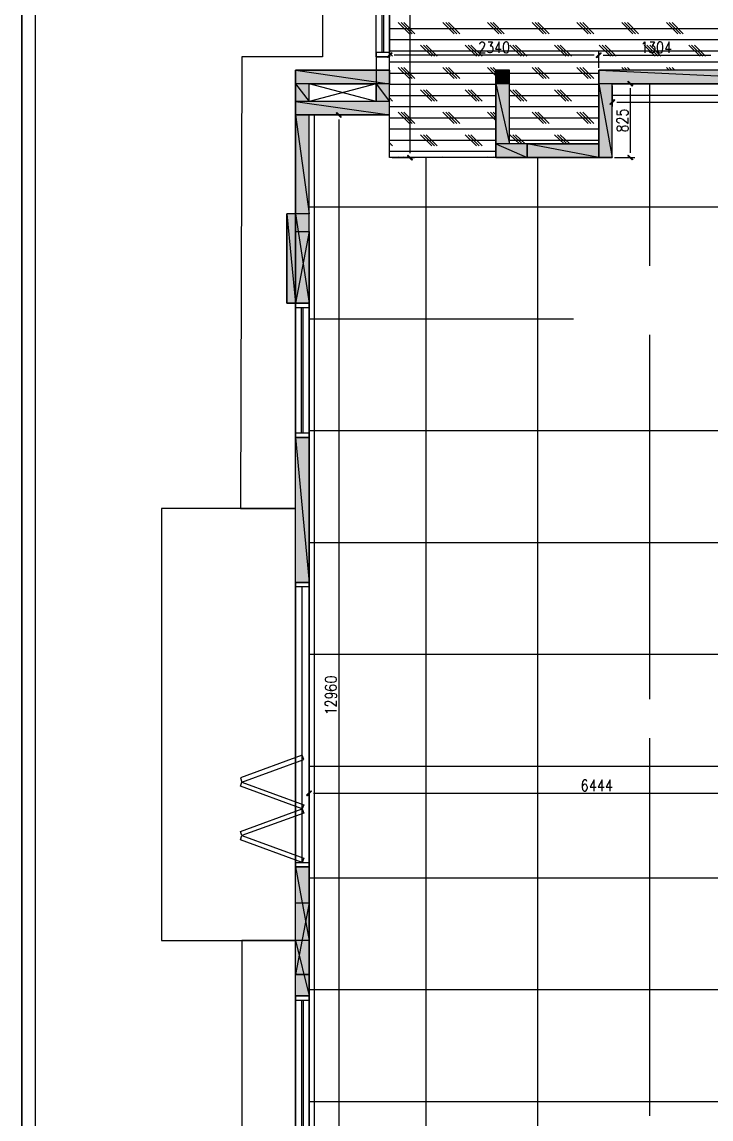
# Model space of a CAD drawing. Header units: millimetres. Extents: x -75 to 20144, y -75 to 30258.
# Drawn here: x -75 to 7629, y 10694 to 22957 of the extents above; entities that cross this region are included whole.
import ezdxf

# ---------------------------------------------------------------- set-up
doc = ezdxf.new("R2010")
doc.units = ezdxf.units.MM
for name, color, linetype, true_color in [('SRC-FILLSTROKE-000000', 7, 'Continuous', 0x000000), ('SRC-FILLSTROKE-0000ff', 7, 'Continuous', 0x0000ff), ('SRC-FILLSTROKE-636466', 7, 'Continuous', 0x636466), ('SRC-STROKE-000000', 7, 'Continuous', 0x000000), ('SRC-STROKE-0000ff', 7, 'Continuous', 0x0000ff), ('SRC-STROKE-636466', 7, 'Continuous', 0x636466), ('SRC-STROKE-767676', 7, 'Continuous', 0x767676), ('SRC-STROKE-ff0000', 7, 'Continuous', 0xff0000)]:
    doc.layers.add(name, color=color, linetype=linetype, true_color=true_color)

msp = doc.modelspace()

# ---------------------------------------------------------------- hatches: boundary and pattern name
at = {"layer": 'SRC-FILLSTROKE-000000', "true_color": 0x000000}
h = msp.add_hatch(color=7, dxfattribs=at)
h.dxf.hatch_style = 1
h.paths.add_polyline_path([(4057, 22613), (4013, 22559), (4007, 22563), (4057, 22613)])
h = msp.add_hatch(color=7, dxfattribs=at)
h.dxf.hatch_style = 1
h.paths.add_polyline_path([(4063, 22609), (4057, 22613), (4013, 22559), (4063, 22609)])
h = msp.add_hatch(color=7, dxfattribs=at)
h.dxf.hatch_style = 1
h.paths.add_polyline_path([(6346, 22563), (6352, 22559), (6396, 22613), (6346, 22563)])
h = msp.add_hatch(color=7, dxfattribs=at)
h.dxf.hatch_style = 1
h.paths.add_polyline_path([(6396, 22613), (6352, 22559), (6346, 22563), (6396, 22613)])
h = msp.add_hatch(color=7, dxfattribs=at)
h.dxf.hatch_style = 1
h.paths.add_polyline_path([(6352, 22559), (6396, 22613), (6402, 22609), (6352, 22559)])
h = msp.add_hatch(color=7, dxfattribs=at)
h.dxf.hatch_style = 1
h.paths.add_polyline_path([(6402, 22609), (6396, 22613), (6352, 22559), (6402, 22609)])
h = msp.add_hatch(color=7, dxfattribs=at)
h.dxf.hatch_style = 1
h.paths.add_polyline_path([(3135, 22267), (2985, 22267), (3135, 22067), (3135, 22267)])
h = msp.add_hatch(color=7, dxfattribs=at)
h.dxf.hatch_style = 1
h.paths.add_polyline_path([(2985, 22267), (3135, 22067), (2985, 22067), (2985, 22267)])
h = msp.add_hatch(color=7, dxfattribs=at)
h.dxf.hatch_style = 1
h.paths.add_polyline_path([(4035, 22267), (3885, 22267), (4035, 22067), (4035, 22267)])
h = msp.add_hatch(color=7, dxfattribs=at)
h.dxf.hatch_style = 1
h.paths.add_polyline_path([(3885, 22267), (4035, 22067), (3885, 22067), (3885, 22267)])
h = msp.add_hatch(color=7, dxfattribs=at)
h.dxf.hatch_style = 1
h.paths.add_polyline_path([(6754, 22245), (6698, 22289), (6704, 22295), (6754, 22245)])
h = msp.add_hatch(color=7, dxfattribs=at)
h.dxf.hatch_style = 1
h.paths.add_polyline_path([(6748, 22239), (6754, 22245), (6698, 22289), (6748, 22239)])
h = msp.add_hatch(color=7, dxfattribs=at)
h.dxf.hatch_style = 1
h.paths.add_polyline_path([(6546, 22089), (6502, 22033), (6496, 22039), (6546, 22089)])
h = msp.add_hatch(color=7, dxfattribs=at)
h.dxf.hatch_style = 1
h.paths.add_polyline_path([(6552, 22083), (6546, 22089), (6502, 22033), (6552, 22083)])
h = msp.add_hatch(color=7, dxfattribs=at)
h.dxf.hatch_style = 1
h.paths.add_polyline_path([(4035, 22067), (2985, 22067), (4035, 21917), (4035, 22067)])
h = msp.add_hatch(color=7, dxfattribs=at)
h.dxf.hatch_style = 1
h.paths.add_polyline_path([(2985, 22067), (4035, 21917), (2985, 21917), (2985, 22067)])
h = msp.add_hatch(color=7, dxfattribs=at)
h.dxf.hatch_style = 1
h.paths.add_polyline_path([(3135, 21917), (2985, 21917), (3135, 20813), (3135, 21917)])
h = msp.add_hatch(color=7, dxfattribs=at)
h.dxf.hatch_style = 1
h.paths.add_polyline_path([(2985, 21917), (3135, 20813), (2985, 20813), (2985, 21917)])
h = msp.add_hatch(color=7, dxfattribs=at)
h.dxf.hatch_style = 1
h.paths.add_polyline_path([(3495, 21895), (3439, 21939), (3445, 21945), (3495, 21895)])
h = msp.add_hatch(color=7, dxfattribs=at)
h.dxf.hatch_style = 1
h.paths.add_polyline_path([(3489, 21889), (3495, 21895), (3439, 21939), (3489, 21889)])
h = msp.add_hatch(color=7, dxfattribs=at)
h.dxf.hatch_style = 1
h.paths.add_polyline_path([(5574, 21443), (6374, 21443), (5574, 21593), (5574, 21443)])
h = msp.add_hatch(color=7, dxfattribs=at)
h.dxf.hatch_style = 1
h.paths.add_polyline_path([(6374, 21443), (5574, 21593), (6374, 21593), (6374, 21443)])
h = msp.add_hatch(color=7, dxfattribs=at)
h.dxf.hatch_style = 1
h.paths.add_polyline_path([(4241, 21469), (4235, 21463), (4291, 21419), (4241, 21469)])
h = msp.add_hatch(color=7, dxfattribs=at)
h.dxf.hatch_style = 1
h.paths.add_polyline_path([(4235, 21463), (4291, 21419), (4285, 21413), (4235, 21463)])
h = msp.add_hatch(color=7, dxfattribs=at)
h.dxf.hatch_style = 1
h.paths.add_polyline_path([(6704, 21469), (6698, 21465), (6754, 21419), (6704, 21469)])
h = msp.add_hatch(color=7, dxfattribs=at)
h.dxf.hatch_style = 1
h.paths.add_polyline_path([(6698, 21465), (6754, 21419), (6748, 21415), (6698, 21465)])
h = msp.add_hatch(color=7, dxfattribs=at)
h.dxf.hatch_style = 1
h.paths.add_polyline_path([(2985, 20813), (2885, 20813), (2985, 19813), (2985, 20813)])
h = msp.add_hatch(color=7, dxfattribs=at)
h.dxf.hatch_style = 1
h.paths.add_polyline_path([(2885, 20813), (2985, 19813), (2885, 19813), (2885, 20813)])
h = msp.add_hatch(color=7, dxfattribs=at)
h.dxf.hatch_style = 1
h.paths.add_polyline_path([(3135, 20813), (2985, 20813), (3135, 19813), (3135, 20813)])
h = msp.add_hatch(color=7, dxfattribs=at)
h.dxf.hatch_style = 1
h.paths.add_polyline_path([(2985, 20813), (3135, 19813), (2985, 19813), (2985, 20813)])
h = msp.add_hatch(color=7, dxfattribs=at)
h.dxf.hatch_style = 1
h.paths.add_polyline_path([(3135, 19813), (3135, 20613), (2985, 19813), (3135, 19813)])
h = msp.add_hatch(color=7, dxfattribs=at)
h.dxf.hatch_style = 1
h.paths.add_polyline_path([(3135, 20613), (2985, 19813), (2985, 20613), (3135, 20613)])
h = msp.add_hatch(color=7, dxfattribs=at)
h.dxf.hatch_style = 1
h.paths.add_polyline_path([(3135, 18312), (2985, 18312), (3135, 16692), (3135, 18312)])
h = msp.add_hatch(color=7, dxfattribs=at)
h.dxf.hatch_style = 1
h.paths.add_polyline_path([(2985, 18312), (3135, 16692), (2985, 16692), (2985, 18312)])
h = msp.add_hatch(color=7, dxfattribs=at)
h.dxf.hatch_style = 1
h.paths.add_polyline_path([(3157, 14364), (3113, 14308), (3107, 14314), (3157, 14364)])
h = msp.add_hatch(color=7, dxfattribs=at)
h.dxf.hatch_style = 1
h.paths.add_polyline_path([(3163, 14358), (3157, 14364), (3113, 14308), (3163, 14358)])
h = msp.add_hatch(color=7, dxfattribs=at)
h.dxf.hatch_style = 1
h.paths.add_polyline_path([(3135, 13513), (2985, 13513), (3135, 12689), (3135, 13513)])
h = msp.add_hatch(color=7, dxfattribs=at)
h.dxf.hatch_style = 1
h.paths.add_polyline_path([(2985, 13513), (3135, 12689), (2985, 12689), (2985, 13513)])
h = msp.add_hatch(color=7, dxfattribs=at)
h.dxf.hatch_style = 1
h.paths.add_polyline_path([(3135, 12309), (3135, 13109), (2985, 12309), (3135, 12309)])
h = msp.add_hatch(color=7, dxfattribs=at)
h.dxf.hatch_style = 1
h.paths.add_polyline_path([(3135, 13109), (2985, 12309), (2985, 13109), (3135, 13109)])
h = msp.add_hatch(color=7, dxfattribs=at)
h.dxf.hatch_style = 1
h.paths.add_polyline_path([(3135, 12689), (2985, 12689), (3135, 12073), (3135, 12689)])
h = msp.add_hatch(color=7, dxfattribs=at)
h.dxf.hatch_style = 1
h.paths.add_polyline_path([(2985, 12689), (3135, 12073), (2985, 12073), (2985, 12689)])
at = {"layer": 'SRC-FILLSTROKE-0000ff', "true_color": 0x0000ff}
h = msp.add_hatch(color=7, dxfattribs=at)
h.dxf.hatch_style = 1
h.paths.add_polyline_path([(5374, 22417), (5224, 22417), (5374, 22267), (5374, 22417)])
h = msp.add_hatch(color=7, dxfattribs=at)
h.dxf.hatch_style = 1
h.paths.add_polyline_path([(5224, 22417), (5374, 22267), (5224, 22267), (5224, 22417)])
h = msp.add_hatch(color=7, dxfattribs=at)
h.dxf.hatch_style = 1
h.paths.add_polyline_path([(9578, 22417), (6374, 22417), (9578, 22267), (9578, 22417)])
h = msp.add_hatch(color=7, dxfattribs=at)
h.dxf.hatch_style = 1
h.paths.add_polyline_path([(6374, 22417), (9578, 22267), (6374, 22267), (6374, 22417)])
h = msp.add_hatch(color=7, dxfattribs=at)
h.dxf.hatch_style = 1
h.paths.add_polyline_path([(5374, 22267), (5224, 22267), (5374, 21593), (5374, 22267)])
h = msp.add_hatch(color=7, dxfattribs=at)
h.dxf.hatch_style = 1
h.paths.add_polyline_path([(5224, 22267), (5374, 21593), (5224, 21593), (5224, 22267)])
h = msp.add_hatch(color=7, dxfattribs=at)
h.dxf.hatch_style = 1
h.paths.add_polyline_path([(6524, 22267), (6374, 22267), (6524, 21443), (6524, 22267)])
h = msp.add_hatch(color=7, dxfattribs=at)
h.dxf.hatch_style = 1
h.paths.add_polyline_path([(6374, 22267), (6524, 21443), (6374, 21443), (6374, 22267)])
h = msp.add_hatch(color=7, dxfattribs=at)
h.dxf.hatch_style = 1
h.paths.add_polyline_path([(5574, 21593), (5224, 21593), (5574, 21443), (5574, 21593)])
h = msp.add_hatch(color=7, dxfattribs=at)
h.dxf.hatch_style = 1
h.paths.add_polyline_path([(5224, 21593), (5574, 21443), (5224, 21443), (5224, 21593)])
at = {"layer": 'SRC-FILLSTROKE-636466', "true_color": 0x636466}
h = msp.add_hatch(color=7, dxfattribs=at)
h.dxf.hatch_style = 1
h.paths.add_polyline_path([(4035, 22417), (2985, 22417), (4035, 22267), (4035, 22417)])
h = msp.add_hatch(color=7, dxfattribs=at)
h.dxf.hatch_style = 1
h.paths.add_polyline_path([(2985, 22417), (4035, 22267), (2985, 22267), (2985, 22417)])

# ---------------------------------------------------------------- linework, layer by layer
at = {"layer": 'SRC-FILLSTROKE-000000'}
for points in [[(4057, 22613), (4013, 22559), (4007, 22563), (4057, 22613)], [(4063, 22609), (4057, 22613), (4013, 22559), (4063, 22609)], [(6346, 22563), (6352, 22559), (6396, 22613), (6346, 22563)], [(6396, 22613), (6352, 22559), (6346, 22563), (6396, 22613)], [(6352, 22559), (6396, 22613), (6402, 22609), (6352, 22559)], [(6402, 22609), (6396, 22613), (6352, 22559), (6402, 22609)], [(3135, 22267), (2985, 22267), (3135, 22067), (3135, 22267)], [(2985, 22267), (3135, 22067), (2985, 22067), (2985, 22267)], [(4035, 22267), (3885, 22267), (4035, 22067), (4035, 22267)], [(3885, 22267), (4035, 22067), (3885, 22067), (3885, 22267)], [(6754, 22245), (6698, 22289), (6704, 22295), (6754, 22245)], [(6748, 22239), (6754, 22245), (6698, 22289), (6748, 22239)], [(6546, 22089), (6502, 22033), (6496, 22039), (6546, 22089)], [(6552, 22083), (6546, 22089), (6502, 22033), (6552, 22083)], [(4035, 22067), (2985, 22067), (4035, 21917), (4035, 22067)], [(2985, 22067), (4035, 21917), (2985, 21917), (2985, 22067)], [(3135, 21917), (2985, 21917), (3135, 20813), (3135, 21917)], [(2985, 21917), (3135, 20813), (2985, 20813), (2985, 21917)], [(3495, 21895), (3439, 21939), (3445, 21945), (3495, 21895)], [(3489, 21889), (3495, 21895), (3439, 21939), (3489, 21889)], [(5574, 21443), (6374, 21443), (5574, 21593), (5574, 21443)], [(6374, 21443), (5574, 21593), (6374, 21593), (6374, 21443)], [(4241, 21469), (4235, 21463), (4291, 21419), (4241, 21469)], [(4235, 21463), (4291, 21419), (4285, 21413), (4235, 21463)], [(6704, 21469), (6698, 21465), (6754, 21419), (6704, 21469)], [(6698, 21465), (6754, 21419), (6748, 21415), (6698, 21465)], [(2985, 20813), (2885, 20813), (2985, 19813), (2985, 20813)], [(2885, 20813), (2985, 19813), (2885, 19813), (2885, 20813)], [(3135, 20813), (2985, 20813), (3135, 19813), (3135, 20813)], [(2985, 20813), (3135, 19813), (2985, 19813), (2985, 20813)], [(3135, 19813), (3135, 20613), (2985, 19813), (3135, 19813)], [(3135, 20613), (2985, 19813), (2985, 20613), (3135, 20613)], [(3135, 18312), (2985, 18312), (3135, 16692), (3135, 18312)], [(2985, 18312), (3135, 16692), (2985, 16692), (2985, 18312)], [(3157, 14364), (3113, 14308), (3107, 14314), (3157, 14364)], [(3163, 14358), (3157, 14364), (3113, 14308), (3163, 14358)], [(3135, 13513), (2985, 13513), (3135, 12689), (3135, 13513)], [(2985, 13513), (3135, 12689), (2985, 12689), (2985, 13513)], [(3135, 12309), (3135, 13109), (2985, 12309), (3135, 12309)], [(3135, 13109), (2985, 12309), (2985, 13109), (3135, 13109)], [(3135, 12689), (2985, 12689), (3135, 12073), (3135, 12689)], [(2985, 12689), (3135, 12073), (2985, 12073), (2985, 12689)]]:
    msp.add_lwpolyline(points, dxfattribs=at)
at = {"layer": 'SRC-FILLSTROKE-0000ff'}
for points in [[(5374, 22417), (5224, 22417), (5374, 22267), (5374, 22417)], [(5224, 22417), (5374, 22267), (5224, 22267), (5224, 22417)], [(9578, 22417), (6374, 22417), (9578, 22267), (9578, 22417)], [(6374, 22417), (9578, 22267), (6374, 22267), (6374, 22417)], [(5374, 22267), (5224, 22267), (5374, 21593), (5374, 22267)], [(5224, 22267), (5374, 21593), (5224, 21593), (5224, 22267)], [(6524, 22267), (6374, 22267), (6524, 21443), (6524, 22267)], [(6374, 22267), (6524, 21443), (6374, 21443), (6374, 22267)], [(5574, 21593), (5224, 21593), (5574, 21443), (5574, 21593)], [(5224, 21593), (5574, 21443), (5224, 21443), (5224, 21593)]]:
    msp.add_lwpolyline(points, dxfattribs=at)
at = {"layer": 'SRC-FILLSTROKE-636466'}
for points in [[(4035, 22417), (2985, 22417), (4035, 22267), (4035, 22417)], [(2985, 22417), (4035, 22267), (2985, 22267), (2985, 22417)]]:
    msp.add_lwpolyline(points, dxfattribs=at)
at = {"layer": 'SRC-STROKE-000000'}
for points in [[(2985, 75), (2985, -75), (-75, -75), (-75, 75), (-75, 30258), (75, 30258), (18166, 30258), (18166, 30108), (18166, -75), (18016, -75), (18016, 75), (18016, 30108), (14297, 30108), (75, 30108), (75, 26364), (75, 75), (2985, 75), (75, 75)], [(-75, 30258), (-75, -75), (18166, -75), (18166, 30258), (-75, 30258)], [(4017, 23317), (3885, 23317), (3885, 26664), (4035, 26664), (4317, 26664), (4317, 26364), (4485, 26364), (4485, 26214), (4035, 26214), (4035, 23317), (4035, 22567), (3885, 22567), (3885, 23317), (4035, 23317)], [(4263, 26164), (4263, 21491)], [(5045, 22707), (5045, 22713), (5049, 22723), (5053, 22729), (5061, 22735), (5079, 22735), (5089, 22729), (5093, 22723), (5097, 22713), (5097, 22701), (5093, 22689), (5085, 22671), (5039, 22611), (5103, 22611)], [(5137, 22735), (5187, 22735), (5161, 22689), (5173, 22689), (5183, 22683), (5187, 22677), (5191, 22659), (5191, 22647), (5187, 22629), (5177, 22617), (5165, 22611), (5151, 22611), (5137, 22617), (5133, 22623), (5129, 22635)], [(5262, 22611), (5262, 22735), (5218, 22653), (5284, 22653)], [(5334, 22735), (5320, 22729), (5310, 22713), (5306, 22683), (5306, 22665), (5310, 22635), (5320, 22617), (5334, 22611), (5342, 22611), (5356, 22617), (5364, 22635), (5368, 22665), (5368, 22683), (5364, 22713), (5356, 22729), (5342, 22735), (5334, 22735)], [(6868, 22713), (6876, 22719), (6890, 22735), (6890, 22611)], [(6948, 22735), (6996, 22735), (6970, 22689), (6984, 22689), (6992, 22683), (6996, 22677), (7002, 22659), (7002, 22647), (6996, 22629), (6988, 22617), (6974, 22611), (6960, 22611), (6948, 22617), (6944, 22623), (6938, 22635)], [(7054, 22735), (7042, 22729), (7032, 22713), (7028, 22683), (7028, 22665), (7032, 22635), (7042, 22617), (7054, 22611), (7064, 22611), (7078, 22617), (7086, 22635), (7090, 22665), (7090, 22683), (7086, 22713), (7078, 22729), (7064, 22735), (7054, 22735)], [(7162, 22611), (7162, 22735), (7118, 22653), (7184, 22653)], [(4035, 22417), (4035, 22567), (3885, 22567), (3885, 22267)], [(4035, 22443), (4035, 22635)], [(6324, 22585), (4085, 22585)], [(6374, 22443), (6374, 22635)], [(6374, 22443), (6374, 22635)], [(6424, 22585), (7628, 22585)], [(2985, 21917), (4035, 21917), (4035, 22417), (2985, 22417), (2985, 21917)], [(6374, 21593), (5374, 21593), (5374, 22267), (5374, 22417), (5224, 22417), (5224, 22267)], [(2985, 19813), (3135, 19813), (3135, 21917), (4035, 21917), (4035, 22267), (2985, 22267), (2985, 19813), (3135, 19813)], [(3885, 22267), (3135, 22067), (3135, 22267), (3885, 22267), (3885, 22067), (3135, 22067)], [(3885, 22067), (3135, 22267)], [(5224, 22267), (5224, 21443), (6524, 21443)], [(6524, 22243), (6524, 22011)], [(6548, 22267), (6776, 22267)], [(6726, 22217), (6726, 21493)], [(6574, 22061), (9528, 22061)], [(6576, 21967), (6576, 21921), (6630, 21917), (6624, 21921), (6618, 21935), (6618, 21949), (6624, 21961), (6636, 21971), (6654, 21975), (6666, 21975), (6684, 21971), (6696, 21961), (6702, 21949), (6702, 21935), (6696, 21921), (6690, 21917), (6678, 21913)], [(3267, 21917), (3517, 21917)], [(3467, 21867), (3467, 9009)], [(6606, 21827), (6600, 21827), (6588, 21833), (6582, 21837), (6576, 21845), (6576, 21863), (6582, 21873), (6588, 21877), (6600, 21881), (6612, 21881), (6624, 21877), (6642, 21869), (6702, 21823), (6702, 21885)], [(6576, 21757), (6582, 21743), (6594, 21739), (6606, 21739), (6618, 21743), (6624, 21751), (6630, 21769), (6636, 21783), (6648, 21793), (6660, 21797), (6678, 21797), (6690, 21793), (6696, 21787), (6702, 21775), (6702, 21757), (6696, 21743), (6690, 21739), (6678, 21735), (6660, 21735), (6648, 21739), (6636, 21747), (6630, 21761), (6624, 21779), (6618, 21787), (6606, 21793), (6594, 21793), (6582, 21787), (6576, 21775), (6576, 21757)], [(6374, 21443), (5574, 21443), (5574, 21593), (6374, 21593), (6374, 21443)], [(4063, 21441), (4313, 21441)], [(6548, 21443), (6776, 21443)], [(2985, 19813), (2985, 20813), (2885, 20813), (2885, 19813), (2985, 19813)], [(3135, 20613), (3135, 19813), (2985, 19813), (2985, 20613), (3135, 20613)], [(2985, 18312), (3135, 18312), (3135, 19813), (2985, 19813), (2985, 18312)], [(3135, 16692), (2985, 16692), (2985, 18312), (3135, 18312), (3135, 16692)], [(1485, 12689), (2985, 12689), (2985, 17518), (1485, 17518), (1485, 12689)], [(3135, 13513), (2985, 13513), (2985, 16692), (3135, 16692), (3135, 13513)], [(3317, 15602), (3323, 15590), (3341, 15580), (3371, 15576), (3389, 15576), (3419, 15580), (3437, 15590), (3443, 15602), (3443, 15612), (3437, 15626), (3419, 15634), (3389, 15638), (3371, 15638), (3341, 15634), (3323, 15626), (3317, 15612), (3317, 15602)], [(3335, 15540), (3323, 15536), (3317, 15522), (3317, 15514), (3323, 15500), (3341, 15492), (3371, 15486), (3401, 15486), (3425, 15492), (3437, 15500), (3443, 15514), (3443, 15518), (3437, 15532), (3425, 15540), (3407, 15544), (3401, 15544), (3383, 15540), (3371, 15532), (3365, 15518), (3365, 15514), (3371, 15500), (3383, 15492), (3401, 15486)], [(3359, 15456), (3377, 15452), (3389, 15442), (3395, 15428), (3395, 15424), (3389, 15410), (3377, 15402), (3359, 15398), (3353, 15398), (3335, 15402), (3323, 15410), (3317, 15424), (3317, 15428), (3323, 15442), (3335, 15452), (3359, 15456), (3389, 15456), (3419, 15452), (3437, 15442), (3443, 15428), (3443, 15420), (3437, 15406), (3425, 15402)], [(3347, 15312), (3341, 15312), (3329, 15318), (3323, 15322), (3317, 15330), (3317, 15348), (3323, 15358), (3329, 15362), (3341, 15366), (3353, 15366), (3365, 15362), (3383, 15352), (3443, 15308), (3443, 15370)], [(3341, 15236), (3335, 15246), (3317, 15260), (3443, 15260)], [(3135, 14536), (3135, 14286)], [(6242, 14468), (6238, 14480), (6224, 14486), (6216, 14486), (6202, 14480), (6192, 14462), (6188, 14432), (6188, 14402), (6192, 14378), (6202, 14366), (6216, 14360), (6220, 14360), (6232, 14366), (6242, 14378), (6246, 14396), (6246, 14402), (6242, 14420), (6232, 14432), (6220, 14438), (6216, 14438), (6202, 14432), (6192, 14420), (6188, 14402)], [(6322, 14360), (6322, 14486), (6278, 14402), (6344, 14402)], [(6412, 14360), (6412, 14486), (6366, 14402), (6434, 14402)], [(6500, 14360), (6500, 14486), (6456, 14402), (6524, 14402)], [(3185, 14336), (9528, 14336)], [(3135, 12073), (2985, 12073), (2985, 13513), (3135, 13513), (3135, 12073)], [(3135, 13109), (3135, 12309), (2985, 12309), (2985, 13109), (3135, 13109)], [(2985, 9073), (3135, 9073), (3135, 12073), (2985, 12073), (2985, 9073)]]:
    msp.add_lwpolyline(points, dxfattribs=at)
at = {"layer": 'SRC-STROKE-0000ff'}
for points in [[(6374, 21443), (6524, 21443), (6524, 22267), (9578, 22267), (9578, 22417), (6524, 22417), (6374, 22417), (6374, 21443), (6524, 21443)], [(6944, 20231), (6944, 22267)], [(9578, 22135), (6524, 22135)], [(3195, 8959), (3195, 21917)], [(4445, 8959), (4445, 21441)], [(5694, 8959), (5694, 21443)], [(9578, 20885), (3135, 20885)], [(3135, 19813), (3135, 18312), (2985, 18312), (2985, 19813), (3135, 19813)], [(3135, 19764), (3135, 19813), (2985, 19813), (2985, 19764), (3135, 19764)], [(3049, 18362), (3049, 19088), (3049, 19764)], [(3069, 18362), (3069, 19088), (3069, 19764)], [(6092, 19636), (3135, 19636)], [(6944, 15388), (6944, 19460)], [(3135, 18312), (3135, 18362), (2985, 18362), (2985, 18312), (3135, 18312)], [(9578, 18386), (3135, 18386)], [(9578, 17136), (3135, 17136)], [(3135, 13513), (3135, 16692), (2985, 16692), (2985, 13513), (3135, 13513)], [(3135, 16692), (3135, 16642), (2985, 16642), (2985, 16692), (3135, 16692)], [(3059, 13562), (3059, 16642)], [(9578, 15886), (3135, 15886)], [(6944, 10731), (6944, 14952)], [(3059, 14760), (2367, 14508), (2383, 14460), (3077, 14712), (3059, 14760)], [(9578, 14636), (3135, 14636)], [(3059, 14162), (2367, 14414), (2383, 14460), (3077, 14208), (3059, 14162)], [(3059, 14162), (3077, 14114), (2383, 13862), (2367, 13908), (3059, 14162)], [(3059, 13562), (2367, 13814), (2383, 13862), (3077, 13610), (3059, 13562)], [(3135, 13562), (3135, 13513), (2985, 13513), (2985, 13562), (3135, 13562)], [(10802, 13387), (3135, 13387)], [(2985, 9073), (2985, 12073), (3135, 12073), (3135, 9073), (2985, 9073)], [(2985, 12073), (2985, 12023), (3135, 12023), (3135, 12073), (2985, 12073)], [(3049, 12023), (3049, 9123)], [(3069, 12023), (3069, 9123)], [(10684, 12137), (3135, 12137)], [(10684, 10887), (3135, 10887)]]:
    msp.add_lwpolyline(points, dxfattribs=at)
at = {"layer": 'SRC-STROKE-636466'}
for points in [[(3285, 26364), (3285, 22567), (2985, 22567), (2385, 22567), (2367, 17518), (2985, 17518)], [(2985, 22417), (4035, 22417), (4035, 22267), (2985, 22267), (2985, 22417)], [(2985, 12689), (2385, 12689), (2385, 75), (2985, 75), (2985, -75)]]:
    msp.add_lwpolyline(points, dxfattribs=at)
at = {"layer": 'SRC-STROKE-767676'}
for points in [[(3885, 22567), (3885, 23317), (4035, 23317), (4035, 22567), (3885, 22567)], [(3949, 23267), (3949, 22617)], [(3969, 23267), (3969, 22617)], [(3885, 22617), (3885, 22567), (4035, 22567), (4035, 22617), (3885, 22617)]]:
    msp.add_lwpolyline(points, dxfattribs=at)
at = {"layer": 'SRC-STROKE-ff0000'}
for points in [[(4035, 21441), (4035, 26214), (7678, 26214), (7678, 23675), (7928, 23675), (7928, 23825), (8978, 23825), (8978, 23675), (9578, 23675), (9578, 22417), (6374, 22417), (6374, 21593), (5374, 21593), (5374, 22417), (5224, 22417), (5224, 21443), (4035, 21441)], [(4257, 22823), (4131, 22949)], [(4287, 22823), (4163, 22949)], [(4319, 22823), (4195, 22949)], [(4757, 22823), (4631, 22949)], [(4787, 22823), (4663, 22949)], [(4819, 22823), (4695, 22949)], [(5256, 22823), (5131, 22949)], [(5286, 22823), (5163, 22949)], [(5318, 22823), (5195, 22949)], [(5756, 22823), (5630, 22949)], [(5786, 22823), (5662, 22949)], [(5818, 22823), (5694, 22949)], [(6256, 22823), (6130, 22949)], [(6286, 22823), (6162, 22949)], [(6318, 22823), (6194, 22949)], [(6756, 22823), (6630, 22949)], [(6786, 22823), (6662, 22949)], [(6818, 22823), (6694, 22949)], [(7256, 22823), (7130, 22949)], [(7286, 22823), (7162, 22949)], [(7318, 22823), (7194, 22949)], [(4035, 22885), (9578, 22885)], [(4035, 22761), (9578, 22761)], [(4507, 22573), (4381, 22699)], [(4537, 22573), (4413, 22699)], [(4569, 22573), (4445, 22699)], [(5007, 22573), (4881, 22699)], [(5037, 22573), (4913, 22699)], [(5069, 22573), (4945, 22699)], [(5506, 22573), (5380, 22699)], [(5536, 22573), (5412, 22699)], [(5568, 22573), (5444, 22699)], [(6006, 22573), (5880, 22699)], [(6036, 22573), (5912, 22699)], [(6068, 22573), (5944, 22699)], [(6506, 22573), (6380, 22699)], [(6536, 22573), (6412, 22699)], [(6568, 22573), (6444, 22699)], [(7006, 22573), (6880, 22699)], [(7036, 22573), (6912, 22699)], [(7068, 22573), (6944, 22699)], [(7506, 22573), (7380, 22699)], [(7536, 22573), (7412, 22699)], [(7568, 22573), (7444, 22699)], [(4035, 22635), (9578, 22635)], [(4069, 22573), (4035, 22607)], [(4039, 22573), (4035, 22577)], [(4035, 22511), (9578, 22511)], [(4257, 22323), (4131, 22447)], [(4287, 22323), (4163, 22447)], [(4319, 22323), (4195, 22447)], [(4757, 22323), (4631, 22447)], [(4787, 22323), (4663, 22447)], [(4819, 22323), (4695, 22447)], [(5224, 22355), (5131, 22447)], [(5224, 22387), (5163, 22447)], [(5224, 22417), (5195, 22447)], [(5756, 22323), (5630, 22447)], [(5786, 22323), (5662, 22447)], [(5818, 22323), (5694, 22447)], [(6256, 22323), (6130, 22447)], [(6286, 22323), (6162, 22447)], [(6318, 22323), (6194, 22447)], [(6662, 22417), (6630, 22447)], [(6692, 22417), (6662, 22447)], [(6724, 22417), (6694, 22447)], [(7162, 22417), (7130, 22447)], [(7192, 22417), (7162, 22447)], [(7224, 22417), (7194, 22447)], [(4035, 22385), (5224, 22385)], [(5374, 22385), (6374, 22385)], [(4035, 22261), (5224, 22261)], [(4507, 22073), (4381, 22197)], [(4537, 22073), (4413, 22197)], [(4569, 22073), (4445, 22197)], [(5007, 22073), (4881, 22197)], [(5037, 22073), (4913, 22197)], [(5069, 22073), (4945, 22197)], [(5374, 22261), (6374, 22261)], [(5506, 22073), (5380, 22197)], [(5536, 22073), (5412, 22197)], [(5568, 22073), (5444, 22197)], [(6006, 22073), (5880, 22197)], [(6036, 22073), (5912, 22197)], [(6068, 22073), (5944, 22197)], [(4035, 22135), (5224, 22135)], [(4069, 22073), (4035, 22107)], [(4039, 22073), (4035, 22077)], [(5374, 22135), (6374, 22135)], [(4035, 22011), (5224, 22011)], [(5374, 22011), (6374, 22011)], [(4035, 21885), (5224, 21885)], [(4257, 21823), (4131, 21947)], [(4287, 21823), (4163, 21947)], [(4319, 21823), (4195, 21947)], [(4757, 21823), (4631, 21947)], [(4787, 21823), (4663, 21947)], [(4819, 21823), (4695, 21947)], [(5224, 21855), (5131, 21947)], [(5224, 21887), (5163, 21947)], [(5224, 21917), (5195, 21947)], [(5374, 21885), (6374, 21885)], [(5756, 21823), (5630, 21947)], [(5786, 21823), (5662, 21947)], [(5818, 21823), (5694, 21947)], [(6256, 21823), (6130, 21947)], [(6286, 21823), (6162, 21947)], [(6318, 21823), (6194, 21947)], [(4035, 21761), (5224, 21761)], [(5374, 21761), (6374, 21761)], [(4035, 21635), (5224, 21635)], [(4069, 21573), (4035, 21607)], [(4507, 21573), (4381, 21697)], [(4537, 21573), (4413, 21697)], [(4569, 21573), (4445, 21697)], [(5007, 21573), (4881, 21697)], [(5037, 21573), (4913, 21697)], [(5069, 21573), (4945, 21697)], [(5374, 21635), (6374, 21635)], [(5486, 21593), (5380, 21697)], [(5518, 21593), (5412, 21697)], [(5550, 21593), (5444, 21697)], [(5986, 21593), (5880, 21697)], [(6018, 21593), (5912, 21697)], [(6050, 21593), (5944, 21697)], [(4039, 21573), (4035, 21577)], [(4035, 21511), (5224, 21511)], [(4139, 21441), (4131, 21447)], [(4169, 21441), (4163, 21447)], [(4201, 21441), (4195, 21447)], [(4637, 21443), (4631, 21447)], [(4669, 21443), (4663, 21447)], [(4699, 21443), (4695, 21447)], [(5137, 21443), (5131, 21447)], [(5167, 21443), (5163, 21447)], [(5199, 21443), (5195, 21447)]]:
    msp.add_lwpolyline(points, dxfattribs=at)

doc.saveas('drawing.dxf')
